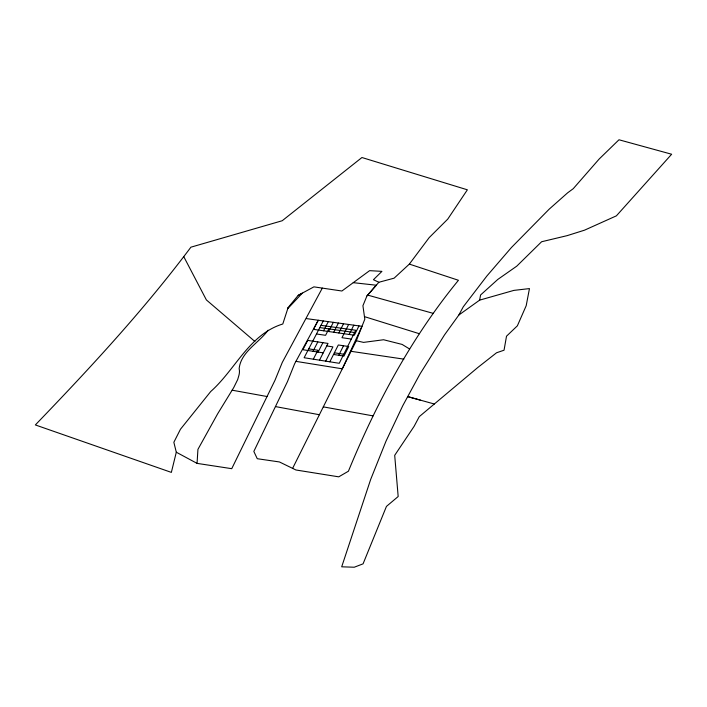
<?xml version="1.0" encoding="UTF-8"?>
<svg xmlns="http://www.w3.org/2000/svg" width="707" height="707" viewBox="0 0 707 707"><rect width="100%" height="100%" fill="white"/><g stroke="black" fill="none" stroke-linecap="round" stroke-linejoin="round"><path stroke-width="1.06" d="M322.321 288.103L282.296 362.399L274.97 380.322L231.737 468.679L197.059 463.377L197.933 449.369L217.641 413.825L233.725 387.586L237.693 379.571L238.948 375.258A20.954 14.6 -33.8 0 0 239.152 368.709C240.778 351.909 259.001 342.868 268.094 330.213M479.611 300.148L480.592 294.978L497.799 279.433L516.746 266.168L541.597 241.75L567.182 235.634L584.53 230.173L616.389 215.847L671.65 154.232L618.979 139.774L599.174 159.013L573.236 188.698L567.615 192.834L549.18 209.166L511.444 247.503L486.937 275.924L463.279 306.794L458.843 315.022L444.473 334.959L420.029 373.923L402.743 405.756L385.987 441.212L370.689 479.39L341.693 566.811L354.242 567.226L363.062 563.85L386.446 506.406L398.174 496.526L394.7 455.335L414.134 426.303L419.269 416.644L477.729 367.56L496.561 352.766L504.047 350.204L506.512 336.196L517.365 325.821L526.194 305.707L529.455 288.589L513.865 290.391L479.611 300.148L458.843 315.022M288.111 307.589L287.776 308.606L302.331 293.122L298.168 295.376L288.111 307.589L282.791 324C249.253 334.225 235.44 369.646 210.721 391.519L180.453 429.255L173.851 442.29L176.299 452.215L171.359 472.391L35.35 424.934C89.983 368.179 143.627 310.311 190.899 247.185L282.208 220.743L361.931 157.52L467.371 189.812L447.743 219.126L429.167 237.64L409.353 264.1L394.091 278.178L378.864 282.27L366.942 295.915L362.921 305.716L364.812 319.184L356.319 340.73L292.61 468.37L279.424 461.954L257.26 458.71L253.831 451.428L287.484 381.586L294.616 363.787L318.274 320.244L313.51 329.347L354.348 335.215L358.979 325.9M338.75 355.259L343.505 345.75M349.152 334.464L353.8 325.176M329.833 361.807L338.317 344.972L348.728 346.527L343.982 356.072L333.545 354.454M348.648 324.46L341.976 337.699L351.326 339.06M338.839 332.988L343.522 323.753M325.688 361.153L332.909 346.881L326.74 345.944M319.493 360.172L328.021 343.434L307.739 340.403L302.87 349.718L323.214 352.864M333.722 332.255L338.414 323.046M313.316 359.191L317.903 350.265L308.738 348.86M328.896 328.87L325.582 335.312L316.462 333.987M318.088 352.068L322.913 342.665M328.631 331.521L333.342 322.339M312.989 351.282L317.832 341.905M323.567 330.796L328.295 321.641M323.267 320.943L304.125 357.733L339.263 363.301L355.718 330.249L320.943 325.344M409.353 264.1L458.454 280.281C411.624 337.336 376.354 403.14 348.418 471.216L338.741 476.836L295.933 469.987L292.61 468.37M366.942 295.915L376.283 285.221L353.253 282.667M298.168 295.376L313.908 286.856L341.896 291.01L369.611 270.657L381.93 271.364L373.446 279.707L378.864 282.27M306.361 318.592L362.002 326.316L342.303 368.815L295.906 361.357M319.785 327.58L354.578 332.529M351.043 351.308L403.83 359.138M197.059 463.377L176.299 452.215M334.367 352.802L343.779 354.242M232.161 390.193L267.043 396.521M323.302 406.87L373.04 415.884M275.438 406.578L319.378 414.735M356.319 340.73L363.531 342.391L383.583 339.749L402.097 344.415L409.662 349.037M367.658 295.093L433.294 313.387M420.453 400.153L407.709 396.609L434.337 404.015M364.45 316.63L419.392 333.731M254.882 341.472L206.382 299.927L183.802 256.721"/></g></svg>
